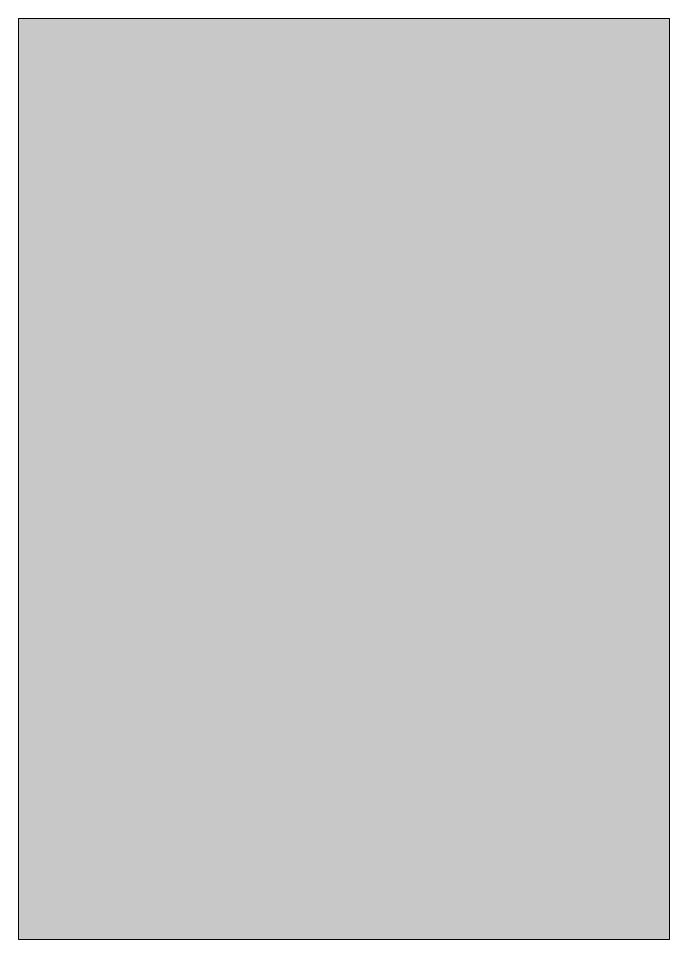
# Model space of a CAD drawing. Header units: millimetres. Extents: x -108 to 318, y -449 to 153.
import ezdxf

# ---------------------------------------------------------------- set-up
doc = ezdxf.new("R2010")
doc.units = ezdxf.units.MM
doc.header["$MEASUREMENT"] = 0
doc.layers.add('Layer 1', color=7, linetype='Continuous')

# ---------------------------------------------------------------- blocks, each defined once
blk = doc.blocks.new('block 2')
at = {"layer": 'Layer 1', "true_color": 0xfabb80}
h = blk.add_hatch(color=31, dxfattribs=at)
h.dxf.hatch_style = 2
h.paths.add_polyline_path([(317.79, -449.36), (-107.89, -449.36), (-107.89, 152.68), (317.79, 152.68)])
at = {"layer": 'Layer 1', "lineweight": 0}
blk.add_lwpolyline([(317.79, -449.36), (-107.89, -449.36), (-107.89, 152.68), (317.79, 152.68), (317.79, -449.36)], dxfattribs=at)

msp = doc.modelspace()

# ---------------------------------------------------------------- block references
at = {"layer": 'Layer 1'}
msp.add_blockref('block 2', (0, 0), dxfattribs=at)

doc.saveas('drawing.dxf')
